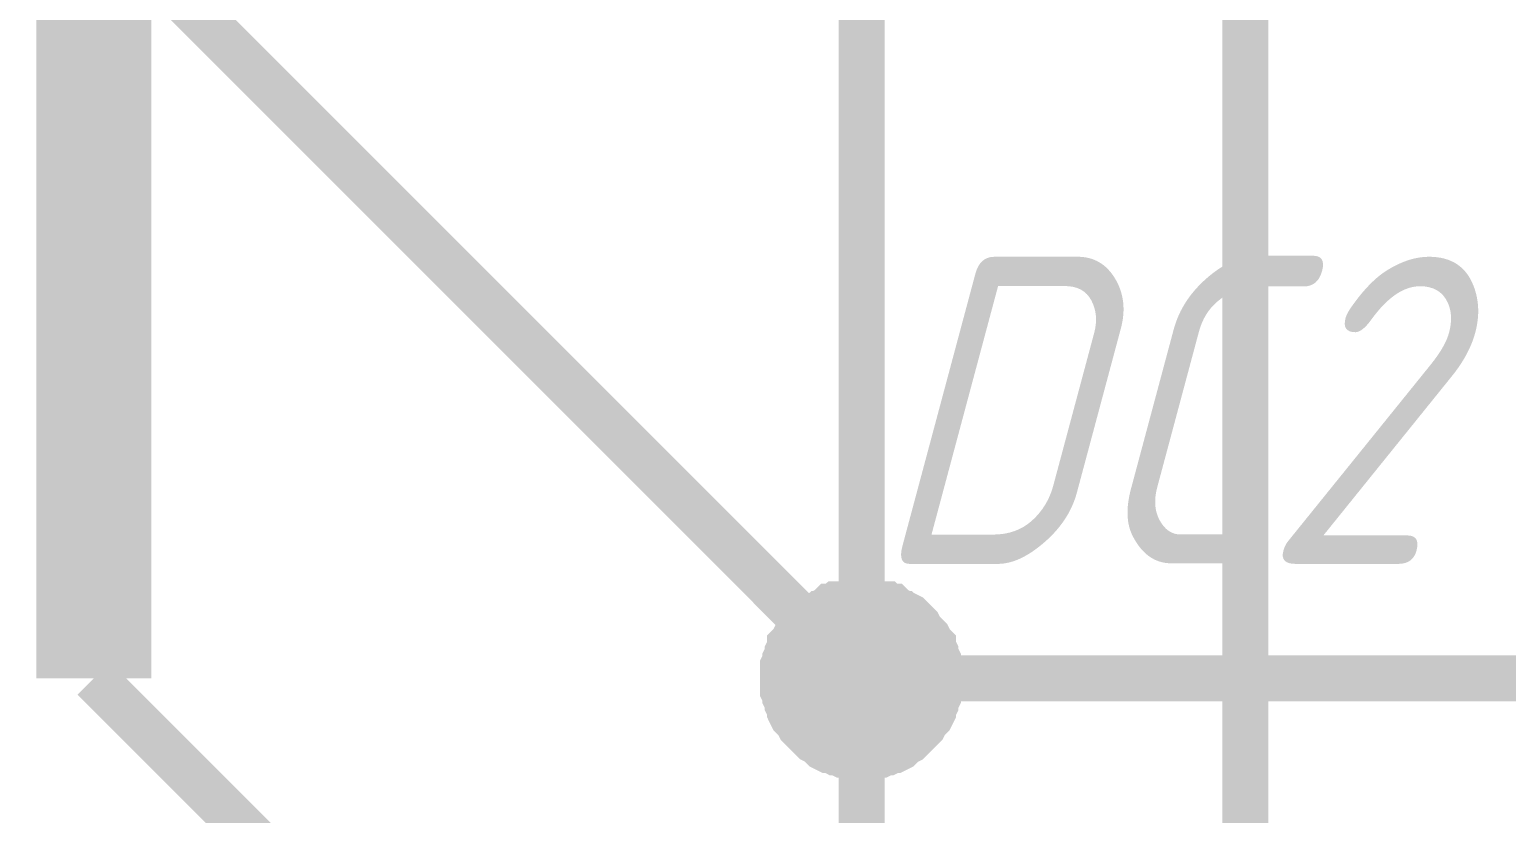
# Model space of a CAD drawing. Extents: x 196 to 1101, y 70 to 664.
# Drawn here: x 751.52 to 761.14, y 430.3 to 435.4 of the extents above; entities that cross this region are included whole.
import ezdxf

# ---------------------------------------------------------------- set-up
doc = ezdxf.new("R2010")
doc.units = 0
doc.header["$MEASUREMENT"] = 0
doc.layers.add('Sheet', color=255, linetype='CONTINUOUS')
doc.styles.add('GOST type A0', font='', dxfattribs={"oblique": 15, "height": 3.5})
doc.styles.get('GOST type A0').set_extended_font_data('GOST type A')

msp = doc.modelspace()

# ---------------------------------------------------------------- linework, layer by layer
at = {"layer": 'Sheet'}
for points, const_width in [([(584.5, 556.1775), (584.5, 528.6833), (736.9545, 528.6833), (751.9391, 513.6779), (751.9391, 431.1797)], 0.7493), ([(759.4392, 476.1801), (759.4392, 421.1761), (759.4392, 416.1743), (764.4392, 416.1743)], 0.2997), ([(756.9391, 436.1814), (756.9391, 431.1797), (756.9391, 426.1779), (756.9391, 411.1725), (756.9391, 411.1725), (746.9391, 411.1725)], 0.2997), ([(751.9391, 436.1814), (756.9391, 431.1797)], 0.2997), ([(756.4267, 431.1797), (756.4267, 431.2107), (756.4267, 431.2263), (756.4267, 431.2573), (756.4422, 431.2884), (756.4422, 431.3039), (756.4578, 431.335), (756.4578, 431.3505), (756.4733, 431.3816), (756.4733, 431.3971), (756.4888, 431.4127), (756.5043, 431.4437), (756.5199, 431.4593), (756.5354, 431.4748), (756.5509, 431.4903), (756.5665, 431.5214), (756.582, 431.5369), (756.5975, 431.5525), (756.613, 431.568), (756.6286, 431.5835), (756.6596, 431.5991), (756.6752, 431.5991), (756.6907, 431.6146), (756.7217, 431.6301), (756.7373, 431.6457), (756.7683, 431.6457), (756.7839, 431.6612), (756.8149, 431.6612), (756.8304, 431.6612), (756.8615, 431.6767), (756.8926, 431.6767), (756.9081, 431.6767), (756.9391, 431.6767)], 0.2997), ([(756.4267, 431.1797), (756.4267, 431.2107), (756.4267, 431.2263), (756.4267, 431.2573), (756.4422, 431.2884), (756.4422, 431.3039), (756.4578, 431.335), (756.4578, 431.3505), (756.4733, 431.3816), (756.4733, 431.3971), (756.4888, 431.4127), (756.5043, 431.4437), (756.5199, 431.4593), (756.5354, 431.4748), (756.5509, 431.4903), (756.5665, 431.5214), (756.582, 431.5369), (756.5975, 431.5525), (756.613, 431.568), (756.6286, 431.5835), (756.6596, 431.5991), (756.6752, 431.5991), (756.6907, 431.6146), (756.7217, 431.6301), (756.7373, 431.6457), (756.7683, 431.6457), (756.7839, 431.6612), (756.8149, 431.6612), (756.8304, 431.6612), (756.8615, 431.6767), (756.8926, 431.6767), (756.9081, 431.6767), (756.9391, 431.6767)], 0.2997), ([(756.4267, 431.1797), (756.4267, 431.2107), (756.4267, 431.2263), (756.4267, 431.2573), (756.4422, 431.2884), (756.4422, 431.3039), (756.4578, 431.335), (756.4578, 431.3505), (756.4733, 431.3816), (756.4733, 431.3971), (756.4888, 431.4127), (756.5043, 431.4437), (756.5199, 431.4593), (756.5354, 431.4748), (756.5509, 431.4903), (756.5665, 431.5214), (756.582, 431.5369), (756.5975, 431.5525), (756.613, 431.568), (756.6286, 431.5835), (756.6596, 431.5991), (756.6752, 431.5991), (756.6907, 431.6146), (756.7217, 431.6301), (756.7373, 431.6457), (756.7683, 431.6457), (756.7839, 431.6612), (756.8149, 431.6612), (756.8304, 431.6612), (756.8615, 431.6767), (756.8926, 431.6767), (756.9081, 431.6767), (756.9391, 431.6767)], 0.2997), ([(756.4267, 431.1797), (756.4267, 431.2107), (756.4267, 431.2263), (756.4267, 431.2573), (756.4422, 431.2884), (756.4422, 431.3039), (756.4578, 431.335), (756.4578, 431.3505), (756.4733, 431.3816), (756.4733, 431.3971), (756.4888, 431.4127), (756.5043, 431.4437), (756.5199, 431.4593), (756.5354, 431.4748), (756.5509, 431.4903), (756.5665, 431.5214), (756.582, 431.5369), (756.5975, 431.5525), (756.613, 431.568), (756.6286, 431.5835), (756.6596, 431.5991), (756.6752, 431.5991), (756.6907, 431.6146), (756.7217, 431.6301), (756.7373, 431.6457), (756.7683, 431.6457), (756.7839, 431.6612), (756.8149, 431.6612), (756.8304, 431.6612), (756.8615, 431.6767), (756.8926, 431.6767), (756.9081, 431.6767), (756.9391, 431.6767)], 0.2997), ([(756.4267, 431.1797), (756.4267, 431.2107), (756.4267, 431.2263), (756.4267, 431.2573), (756.4422, 431.2884), (756.4422, 431.3039), (756.4578, 431.335), (756.4578, 431.3505), (756.4733, 431.3816), (756.4733, 431.3971), (756.4888, 431.4127), (756.5043, 431.4437), (756.5199, 431.4593), (756.5354, 431.4748), (756.5509, 431.4903), (756.5665, 431.5214), (756.582, 431.5369), (756.5975, 431.5525), (756.613, 431.568), (756.6286, 431.5835), (756.6596, 431.5991), (756.6752, 431.5991), (756.6907, 431.6146), (756.7217, 431.6301), (756.7373, 431.6457), (756.7683, 431.6457), (756.7839, 431.6612), (756.8149, 431.6612), (756.8304, 431.6612), (756.8615, 431.6767), (756.8926, 431.6767), (756.9081, 431.6767), (756.9391, 431.6767)], 0.2997), ([(756.4267, 431.1797), (756.4267, 431.2107), (756.4267, 431.2263), (756.4267, 431.2573), (756.4422, 431.2884), (756.4422, 431.3039), (756.4578, 431.335), (756.4578, 431.3505), (756.4733, 431.3816), (756.4733, 431.3971), (756.4888, 431.4127), (756.5043, 431.4437), (756.5199, 431.4593), (756.5354, 431.4748), (756.5509, 431.4903), (756.5665, 431.5214), (756.582, 431.5369), (756.5975, 431.5525), (756.613, 431.568), (756.6286, 431.5835), (756.6596, 431.5991), (756.6752, 431.5991), (756.6907, 431.6146), (756.7217, 431.6301), (756.7373, 431.6457), (756.7683, 431.6457), (756.7839, 431.6612), (756.8149, 431.6612), (756.8304, 431.6612), (756.8615, 431.6767), (756.8926, 431.6767), (756.9081, 431.6767), (756.9391, 431.6767)], 0.2997), ([(756.4267, 431.1797), (756.4267, 431.2107), (756.4267, 431.2263), (756.4267, 431.2573), (756.4422, 431.2884), (756.4422, 431.3039), (756.4578, 431.335), (756.4578, 431.3505), (756.4733, 431.3816), (756.4733, 431.3971), (756.4888, 431.4127), (756.5043, 431.4437), (756.5199, 431.4593), (756.5354, 431.4748), (756.5509, 431.4903), (756.5665, 431.5214), (756.582, 431.5369), (756.5975, 431.5525), (756.613, 431.568), (756.6286, 431.5835), (756.6596, 431.5991), (756.6752, 431.5991), (756.6907, 431.6146), (756.7217, 431.6301), (756.7373, 431.6457), (756.7683, 431.6457), (756.7839, 431.6612), (756.8149, 431.6612), (756.8304, 431.6612), (756.8615, 431.6767), (756.8926, 431.6767), (756.9081, 431.6767), (756.9391, 431.6767)], 0.2997), ([(756.4267, 431.1797), (756.4267, 431.2107), (756.4267, 431.2263), (756.4267, 431.2573), (756.4422, 431.2884), (756.4422, 431.3039), (756.4578, 431.335), (756.4578, 431.3505), (756.4733, 431.3816), (756.4733, 431.3971), (756.4888, 431.4127), (756.5043, 431.4437), (756.5199, 431.4593), (756.5354, 431.4748), (756.5509, 431.4903), (756.5665, 431.5214), (756.582, 431.5369), (756.5975, 431.5525), (756.613, 431.568), (756.6286, 431.5835), (756.6596, 431.5991), (756.6752, 431.5991), (756.6907, 431.6146), (756.7217, 431.6301), (756.7373, 431.6457), (756.7683, 431.6457), (756.7839, 431.6612), (756.8149, 431.6612), (756.8304, 431.6612), (756.8615, 431.6767), (756.8926, 431.6767), (756.9081, 431.6767), (756.9391, 431.6767)], 0.2997), ([(756.9391, 431.6767), (756.9391, 431.6767)], 0.2997), ([(756.9391, 431.6767), (756.9702, 431.6767), (756.9857, 431.6767), (757.0168, 431.6767), (757.0478, 431.6612), (757.0634, 431.6612), (757.0944, 431.6612), (757.1099, 431.6457), (757.141, 431.6457), (757.1565, 431.6301), (757.1876, 431.6146), (757.2031, 431.5991), (757.2186, 431.5991), (757.2497, 431.5835), (757.2652, 431.568), (757.2808, 431.5525), (757.2963, 431.5369), (757.3118, 431.5214), (757.3273, 431.4903), (757.3429, 431.4748), (757.3584, 431.4593), (757.3739, 431.4437), (757.3894, 431.4127), (757.405, 431.3971), (757.405, 431.3816), (757.4205, 431.3505), (757.4205, 431.335), (757.436, 431.3039), (757.436, 431.2884), (757.4516, 431.2573), (757.4516, 431.2263), (757.4516, 431.2107), (757.4516, 431.1797)], 0.2997), ([(756.9391, 431.6767), (756.9391, 431.6767)], 0.2997), ([(756.9391, 431.6767), (756.9702, 431.6767), (756.9857, 431.6767), (757.0168, 431.6767), (757.0478, 431.6612), (757.0634, 431.6612), (757.0944, 431.6612), (757.1099, 431.6457), (757.141, 431.6457), (757.1565, 431.6301), (757.1876, 431.6146), (757.2031, 431.5991), (757.2186, 431.5991), (757.2497, 431.5835), (757.2652, 431.568), (757.2808, 431.5525), (757.2963, 431.5369), (757.3118, 431.5214), (757.3273, 431.4903), (757.3429, 431.4748), (757.3584, 431.4593), (757.3739, 431.4437), (757.3894, 431.4127), (757.405, 431.3971), (757.405, 431.3816), (757.4205, 431.3505), (757.4205, 431.335), (757.436, 431.3039), (757.436, 431.2884), (757.4516, 431.2573), (757.4516, 431.2263), (757.4516, 431.2107), (757.4516, 431.1797)], 0.2997), ([(756.9391, 431.6767), (756.9391, 431.6767)], 0.2997), ([(756.9391, 431.6767), (756.9702, 431.6767), (756.9857, 431.6767), (757.0168, 431.6767), (757.0478, 431.6612), (757.0634, 431.6612), (757.0944, 431.6612), (757.1099, 431.6457), (757.141, 431.6457), (757.1565, 431.6301), (757.1876, 431.6146), (757.2031, 431.5991), (757.2186, 431.5991), (757.2497, 431.5835), (757.2652, 431.568), (757.2808, 431.5525), (757.2963, 431.5369), (757.3118, 431.5214), (757.3273, 431.4903), (757.3429, 431.4748), (757.3584, 431.4593), (757.3739, 431.4437), (757.3894, 431.4127), (757.405, 431.3971), (757.405, 431.3816), (757.4205, 431.3505), (757.4205, 431.335), (757.436, 431.3039), (757.436, 431.2884), (757.4516, 431.2573), (757.4516, 431.2263), (757.4516, 431.2107), (757.4516, 431.1797)], 0.2997), ([(756.9391, 431.6767), (756.9391, 431.6767)], 0.2997), ([(756.9391, 431.6767), (756.9702, 431.6767), (756.9857, 431.6767), (757.0168, 431.6767), (757.0478, 431.6612), (757.0634, 431.6612), (757.0944, 431.6612), (757.1099, 431.6457), (757.141, 431.6457), (757.1565, 431.6301), (757.1876, 431.6146), (757.2031, 431.5991), (757.2186, 431.5991), (757.2497, 431.5835), (757.2652, 431.568), (757.2808, 431.5525), (757.2963, 431.5369), (757.3118, 431.5214), (757.3273, 431.4903), (757.3429, 431.4748), (757.3584, 431.4593), (757.3739, 431.4437), (757.3894, 431.4127), (757.405, 431.3971), (757.405, 431.3816), (757.4205, 431.3505), (757.4205, 431.335), (757.436, 431.3039), (757.436, 431.2884), (757.4516, 431.2573), (757.4516, 431.2263), (757.4516, 431.2107), (757.4516, 431.1797)], 0.2997), ([(756.9391, 431.6767), (756.9391, 431.6767)], 0.2997), ([(756.9391, 431.6767), (756.9702, 431.6767), (756.9857, 431.6767), (757.0168, 431.6767), (757.0478, 431.6612), (757.0634, 431.6612), (757.0944, 431.6612), (757.1099, 431.6457), (757.141, 431.6457), (757.1565, 431.6301), (757.1876, 431.6146), (757.2031, 431.5991), (757.2186, 431.5991), (757.2497, 431.5835), (757.2652, 431.568), (757.2808, 431.5525), (757.2963, 431.5369), (757.3118, 431.5214), (757.3273, 431.4903), (757.3429, 431.4748), (757.3584, 431.4593), (757.3739, 431.4437), (757.3894, 431.4127), (757.405, 431.3971), (757.405, 431.3816), (757.4205, 431.3505), (757.4205, 431.335), (757.436, 431.3039), (757.436, 431.2884), (757.4516, 431.2573), (757.4516, 431.2263), (757.4516, 431.2107), (757.4516, 431.1797)], 0.2997), ([(756.9391, 431.6767), (756.9391, 431.6767)], 0.2997), ([(756.9391, 431.6767), (756.9702, 431.6767), (756.9857, 431.6767), (757.0168, 431.6767), (757.0478, 431.6612), (757.0634, 431.6612), (757.0944, 431.6612), (757.1099, 431.6457), (757.141, 431.6457), (757.1565, 431.6301), (757.1876, 431.6146), (757.2031, 431.5991), (757.2186, 431.5991), (757.2497, 431.5835), (757.2652, 431.568), (757.2808, 431.5525), (757.2963, 431.5369), (757.3118, 431.5214), (757.3273, 431.4903), (757.3429, 431.4748), (757.3584, 431.4593), (757.3739, 431.4437), (757.3894, 431.4127), (757.405, 431.3971), (757.405, 431.3816), (757.4205, 431.3505), (757.4205, 431.335), (757.436, 431.3039), (757.436, 431.2884), (757.4516, 431.2573), (757.4516, 431.2263), (757.4516, 431.2107), (757.4516, 431.1797)], 0.2997), ([(756.9391, 431.6767), (756.9391, 431.6767)], 0.2997), ([(756.9391, 431.6767), (756.9702, 431.6767), (756.9857, 431.6767), (757.0168, 431.6767), (757.0478, 431.6612), (757.0634, 431.6612), (757.0944, 431.6612), (757.1099, 431.6457), (757.141, 431.6457), (757.1565, 431.6301), (757.1876, 431.6146), (757.2031, 431.5991), (757.2186, 431.5991), (757.2497, 431.5835), (757.2652, 431.568), (757.2808, 431.5525), (757.2963, 431.5369), (757.3118, 431.5214), (757.3273, 431.4903), (757.3429, 431.4748), (757.3584, 431.4593), (757.3739, 431.4437), (757.3894, 431.4127), (757.405, 431.3971), (757.405, 431.3816), (757.4205, 431.3505), (757.4205, 431.335), (757.436, 431.3039), (757.436, 431.2884), (757.4516, 431.2573), (757.4516, 431.2263), (757.4516, 431.2107), (757.4516, 431.1797)], 0.2997), ([(756.9391, 431.6767), (756.9391, 431.6767)], 0.2997), ([(756.9391, 431.6767), (756.9702, 431.6767), (756.9857, 431.6767), (757.0168, 431.6767), (757.0478, 431.6612), (757.0634, 431.6612), (757.0944, 431.6612), (757.1099, 431.6457), (757.141, 431.6457), (757.1565, 431.6301), (757.1876, 431.6146), (757.2031, 431.5991), (757.2186, 431.5991), (757.2497, 431.5835), (757.2652, 431.568), (757.2808, 431.5525), (757.2963, 431.5369), (757.3118, 431.5214), (757.3273, 431.4903), (757.3429, 431.4748), (757.3584, 431.4593), (757.3739, 431.4437), (757.3894, 431.4127), (757.405, 431.3971), (757.405, 431.3816), (757.4205, 431.3505), (757.4205, 431.335), (757.436, 431.3039), (757.436, 431.2884), (757.4516, 431.2573), (757.4516, 431.2263), (757.4516, 431.2107), (757.4516, 431.1797)], 0.2997), ([(751.9391, 431.1797), (756.9391, 426.1779)], 0.2997), ([(756.9391, 430.6671), (756.9081, 430.6671), (756.8926, 430.6671), (756.8615, 430.6671), (756.8304, 430.6826), (756.8149, 430.6826), (756.7839, 430.6981), (756.7683, 430.6981), (756.7373, 430.7137), (756.7217, 430.7137), (756.6907, 430.7292), (756.6752, 430.7447), (756.6596, 430.7603), (756.6286, 430.7758), (756.613, 430.7913), (756.5975, 430.8069), (756.582, 430.8224), (756.5665, 430.8379), (756.5509, 430.8535), (756.5354, 430.869), (756.5199, 430.9001), (756.5043, 430.9156), (756.4888, 430.9311), (756.4733, 430.9622), (756.4733, 430.9777), (756.4578, 431.0088), (756.4578, 431.0243), (756.4422, 431.0554), (756.4422, 431.0709), (756.4267, 431.102), (756.4267, 431.1331), (756.4267, 431.1486), (756.4267, 431.1797)], 0.2997), ([(756.4267, 431.1797), (756.4267, 431.1797)], 0.2997), ([(756.9391, 430.6671), (756.9081, 430.6671), (756.8926, 430.6671), (756.8615, 430.6671), (756.8304, 430.6826), (756.8149, 430.6826), (756.7839, 430.6981), (756.7683, 430.6981), (756.7373, 430.7137), (756.7217, 430.7137), (756.6907, 430.7292), (756.6752, 430.7447), (756.6596, 430.7603), (756.6286, 430.7758), (756.613, 430.7913), (756.5975, 430.8069), (756.582, 430.8224), (756.5665, 430.8379), (756.5509, 430.8535), (756.5354, 430.869), (756.5199, 430.9001), (756.5043, 430.9156), (756.4888, 430.9311), (756.4733, 430.9622), (756.4733, 430.9777), (756.4578, 431.0088), (756.4578, 431.0243), (756.4422, 431.0554), (756.4422, 431.0709), (756.4267, 431.102), (756.4267, 431.1331), (756.4267, 431.1486), (756.4267, 431.1797)], 0.2997), ([(756.4267, 431.1797), (756.4267, 431.1797)], 0.2997), ([(756.9391, 430.6671), (756.9081, 430.6671), (756.8926, 430.6671), (756.8615, 430.6671), (756.8304, 430.6826), (756.8149, 430.6826), (756.7839, 430.6981), (756.7683, 430.6981), (756.7373, 430.7137), (756.7217, 430.7137), (756.6907, 430.7292), (756.6752, 430.7447), (756.6596, 430.7603), (756.6286, 430.7758), (756.613, 430.7913), (756.5975, 430.8069), (756.582, 430.8224), (756.5665, 430.8379), (756.5509, 430.8535), (756.5354, 430.869), (756.5199, 430.9001), (756.5043, 430.9156), (756.4888, 430.9311), (756.4733, 430.9622), (756.4733, 430.9777), (756.4578, 431.0088), (756.4578, 431.0243), (756.4422, 431.0554), (756.4422, 431.0709), (756.4267, 431.102), (756.4267, 431.1331), (756.4267, 431.1486), (756.4267, 431.1797)], 0.2997), ([(756.4267, 431.1797), (756.4267, 431.1797)], 0.2997), ([(756.9391, 430.6671), (756.9081, 430.6671), (756.8926, 430.6671), (756.8615, 430.6671), (756.8304, 430.6826), (756.8149, 430.6826), (756.7839, 430.6981), (756.7683, 430.6981), (756.7373, 430.7137), (756.7217, 430.7137), (756.6907, 430.7292), (756.6752, 430.7447), (756.6596, 430.7603), (756.6286, 430.7758), (756.613, 430.7913), (756.5975, 430.8069), (756.582, 430.8224), (756.5665, 430.8379), (756.5509, 430.8535), (756.5354, 430.869), (756.5199, 430.9001), (756.5043, 430.9156), (756.4888, 430.9311), (756.4733, 430.9622), (756.4733, 430.9777), (756.4578, 431.0088), (756.4578, 431.0243), (756.4422, 431.0554), (756.4422, 431.0709), (756.4267, 431.102), (756.4267, 431.1331), (756.4267, 431.1486), (756.4267, 431.1797)], 0.2997), ([(756.4267, 431.1797), (756.4267, 431.1797)], 0.2997), ([(756.9391, 430.6671), (756.9081, 430.6671), (756.8926, 430.6671), (756.8615, 430.6671), (756.8304, 430.6826), (756.8149, 430.6826), (756.7839, 430.6981), (756.7683, 430.6981), (756.7373, 430.7137), (756.7217, 430.7137), (756.6907, 430.7292), (756.6752, 430.7447), (756.6596, 430.7603), (756.6286, 430.7758), (756.613, 430.7913), (756.5975, 430.8069), (756.582, 430.8224), (756.5665, 430.8379), (756.5509, 430.8535), (756.5354, 430.869), (756.5199, 430.9001), (756.5043, 430.9156), (756.4888, 430.9311), (756.4733, 430.9622), (756.4733, 430.9777), (756.4578, 431.0088), (756.4578, 431.0243), (756.4422, 431.0554), (756.4422, 431.0709), (756.4267, 431.102), (756.4267, 431.1331), (756.4267, 431.1486), (756.4267, 431.1797)], 0.2997), ([(756.4267, 431.1797), (756.4267, 431.1797)], 0.2997), ([(756.9391, 430.6671), (756.9081, 430.6671), (756.8926, 430.6671), (756.8615, 430.6671), (756.8304, 430.6826), (756.8149, 430.6826), (756.7839, 430.6981), (756.7683, 430.6981), (756.7373, 430.7137), (756.7217, 430.7137), (756.6907, 430.7292), (756.6752, 430.7447), (756.6596, 430.7603), (756.6286, 430.7758), (756.613, 430.7913), (756.5975, 430.8069), (756.582, 430.8224), (756.5665, 430.8379), (756.5509, 430.8535), (756.5354, 430.869), (756.5199, 430.9001), (756.5043, 430.9156), (756.4888, 430.9311), (756.4733, 430.9622), (756.4733, 430.9777), (756.4578, 431.0088), (756.4578, 431.0243), (756.4422, 431.0554), (756.4422, 431.0709), (756.4267, 431.102), (756.4267, 431.1331), (756.4267, 431.1486), (756.4267, 431.1797)], 0.2997), ([(756.4267, 431.1797), (756.4267, 431.1797)], 0.2997), ([(756.9391, 430.6671), (756.9081, 430.6671), (756.8926, 430.6671), (756.8615, 430.6671), (756.8304, 430.6826), (756.8149, 430.6826), (756.7839, 430.6981), (756.7683, 430.6981), (756.7373, 430.7137), (756.7217, 430.7137), (756.6907, 430.7292), (756.6752, 430.7447), (756.6596, 430.7603), (756.6286, 430.7758), (756.613, 430.7913), (756.5975, 430.8069), (756.582, 430.8224), (756.5665, 430.8379), (756.5509, 430.8535), (756.5354, 430.869), (756.5199, 430.9001), (756.5043, 430.9156), (756.4888, 430.9311), (756.4733, 430.9622), (756.4733, 430.9777), (756.4578, 431.0088), (756.4578, 431.0243), (756.4422, 431.0554), (756.4422, 431.0709), (756.4267, 431.102), (756.4267, 431.1331), (756.4267, 431.1486), (756.4267, 431.1797)], 0.2997), ([(756.4267, 431.1797), (756.4267, 431.1797)], 0.2997), ([(756.9391, 430.6671), (756.9081, 430.6671), (756.8926, 430.6671), (756.8615, 430.6671), (756.8304, 430.6826), (756.8149, 430.6826), (756.7839, 430.6981), (756.7683, 430.6981), (756.7373, 430.7137), (756.7217, 430.7137), (756.6907, 430.7292), (756.6752, 430.7447), (756.6596, 430.7603), (756.6286, 430.7758), (756.613, 430.7913), (756.5975, 430.8069), (756.582, 430.8224), (756.5665, 430.8379), (756.5509, 430.8535), (756.5354, 430.869), (756.5199, 430.9001), (756.5043, 430.9156), (756.4888, 430.9311), (756.4733, 430.9622), (756.4733, 430.9777), (756.4578, 431.0088), (756.4578, 431.0243), (756.4422, 431.0554), (756.4422, 431.0709), (756.4267, 431.102), (756.4267, 431.1331), (756.4267, 431.1486), (756.4267, 431.1797)], 0.2997), ([(756.4267, 431.1797), (756.4267, 431.1797)], 0.2997), ([(757.4516, 431.1797), (757.4516, 431.1486), (757.4516, 431.1331), (757.4516, 431.102), (757.436, 431.0709), (757.436, 431.0554), (757.4205, 431.0243), (757.4205, 431.0088), (757.405, 430.9777), (757.405, 430.9622), (757.3894, 430.9311), (757.3739, 430.9156), (757.3584, 430.9001), (757.3429, 430.869), (757.3273, 430.8535), (757.3118, 430.8379), (757.2963, 430.8224), (757.2808, 430.8069), (757.2652, 430.7913), (757.2497, 430.7758), (757.2186, 430.7603), (757.2031, 430.7447), (757.1876, 430.7292), (757.1565, 430.7137), (757.141, 430.7137), (757.1099, 430.6981), (757.0944, 430.6981), (757.0634, 430.6826), (757.0478, 430.6826), (757.0168, 430.6671), (756.9857, 430.6671), (756.9702, 430.6671), (756.9391, 430.6671)], 0.2997), ([(757.4516, 431.1797), (757.4516, 431.1486), (757.4516, 431.1331), (757.4516, 431.102), (757.436, 431.0709), (757.436, 431.0554), (757.4205, 431.0243), (757.4205, 431.0088), (757.405, 430.9777), (757.405, 430.9622), (757.3894, 430.9311), (757.3739, 430.9156), (757.3584, 430.9001), (757.3429, 430.869), (757.3273, 430.8535), (757.3118, 430.8379), (757.2963, 430.8224), (757.2808, 430.8069), (757.2652, 430.7913), (757.2497, 430.7758), (757.2186, 430.7603), (757.2031, 430.7447), (757.1876, 430.7292), (757.1565, 430.7137), (757.141, 430.7137), (757.1099, 430.6981), (757.0944, 430.6981), (757.0634, 430.6826), (757.0478, 430.6826), (757.0168, 430.6671), (756.9857, 430.6671), (756.9702, 430.6671), (756.9391, 430.6671)], 0.2997), ([(756.9391, 431.1797), (764.4392, 431.1797)], 0.2997), ([(757.4516, 431.1797), (757.4516, 431.1486), (757.4516, 431.1331), (757.4516, 431.102), (757.436, 431.0709), (757.436, 431.0554), (757.4205, 431.0243), (757.4205, 431.0088), (757.405, 430.9777), (757.405, 430.9622), (757.3894, 430.9311), (757.3739, 430.9156), (757.3584, 430.9001), (757.3429, 430.869), (757.3273, 430.8535), (757.3118, 430.8379), (757.2963, 430.8224), (757.2808, 430.8069), (757.2652, 430.7913), (757.2497, 430.7758), (757.2186, 430.7603), (757.2031, 430.7447), (757.1876, 430.7292), (757.1565, 430.7137), (757.141, 430.7137), (757.1099, 430.6981), (757.0944, 430.6981), (757.0634, 430.6826), (757.0478, 430.6826), (757.0168, 430.6671), (756.9857, 430.6671), (756.9702, 430.6671), (756.9391, 430.6671)], 0.2997), ([(757.4516, 431.1797), (757.4516, 431.1486), (757.4516, 431.1331), (757.4516, 431.102), (757.436, 431.0709), (757.436, 431.0554), (757.4205, 431.0243), (757.4205, 431.0088), (757.405, 430.9777), (757.405, 430.9622), (757.3894, 430.9311), (757.3739, 430.9156), (757.3584, 430.9001), (757.3429, 430.869), (757.3273, 430.8535), (757.3118, 430.8379), (757.2963, 430.8224), (757.2808, 430.8069), (757.2652, 430.7913), (757.2497, 430.7758), (757.2186, 430.7603), (757.2031, 430.7447), (757.1876, 430.7292), (757.1565, 430.7137), (757.141, 430.7137), (757.1099, 430.6981), (757.0944, 430.6981), (757.0634, 430.6826), (757.0478, 430.6826), (757.0168, 430.6671), (756.9857, 430.6671), (756.9702, 430.6671), (756.9391, 430.6671)], 0.2997), ([(757.4516, 431.1797), (757.4516, 431.1486), (757.4516, 431.1331), (757.4516, 431.102), (757.436, 431.0709), (757.436, 431.0554), (757.4205, 431.0243), (757.4205, 431.0088), (757.405, 430.9777), (757.405, 430.9622), (757.3894, 430.9311), (757.3739, 430.9156), (757.3584, 430.9001), (757.3429, 430.869), (757.3273, 430.8535), (757.3118, 430.8379), (757.2963, 430.8224), (757.2808, 430.8069), (757.2652, 430.7913), (757.2497, 430.7758), (757.2186, 430.7603), (757.2031, 430.7447), (757.1876, 430.7292), (757.1565, 430.7137), (757.141, 430.7137), (757.1099, 430.6981), (757.0944, 430.6981), (757.0634, 430.6826), (757.0478, 430.6826), (757.0168, 430.6671), (756.9857, 430.6671), (756.9702, 430.6671), (756.9391, 430.6671)], 0.2997), ([(757.4516, 431.1797), (757.4516, 431.1486), (757.4516, 431.1331), (757.4516, 431.102), (757.436, 431.0709), (757.436, 431.0554), (757.4205, 431.0243), (757.4205, 431.0088), (757.405, 430.9777), (757.405, 430.9622), (757.3894, 430.9311), (757.3739, 430.9156), (757.3584, 430.9001), (757.3429, 430.869), (757.3273, 430.8535), (757.3118, 430.8379), (757.2963, 430.8224), (757.2808, 430.8069), (757.2652, 430.7913), (757.2497, 430.7758), (757.2186, 430.7603), (757.2031, 430.7447), (757.1876, 430.7292), (757.1565, 430.7137), (757.141, 430.7137), (757.1099, 430.6981), (757.0944, 430.6981), (757.0634, 430.6826), (757.0478, 430.6826), (757.0168, 430.6671), (756.9857, 430.6671), (756.9702, 430.6671), (756.9391, 430.6671)], 0.2997), ([(757.4516, 431.1797), (757.4516, 431.1486), (757.4516, 431.1331), (757.4516, 431.102), (757.436, 431.0709), (757.436, 431.0554), (757.4205, 431.0243), (757.4205, 431.0088), (757.405, 430.9777), (757.405, 430.9622), (757.3894, 430.9311), (757.3739, 430.9156), (757.3584, 430.9001), (757.3429, 430.869), (757.3273, 430.8535), (757.3118, 430.8379), (757.2963, 430.8224), (757.2808, 430.8069), (757.2652, 430.7913), (757.2497, 430.7758), (757.2186, 430.7603), (757.2031, 430.7447), (757.1876, 430.7292), (757.1565, 430.7137), (757.141, 430.7137), (757.1099, 430.6981), (757.0944, 430.6981), (757.0634, 430.6826), (757.0478, 430.6826), (757.0168, 430.6671), (756.9857, 430.6671), (756.9702, 430.6671), (756.9391, 430.6671)], 0.2997), ([(757.4516, 431.1797), (757.4516, 431.1486), (757.4516, 431.1331), (757.4516, 431.102), (757.436, 431.0709), (757.436, 431.0554), (757.4205, 431.0243), (757.4205, 431.0088), (757.405, 430.9777), (757.405, 430.9622), (757.3894, 430.9311), (757.3739, 430.9156), (757.3584, 430.9001), (757.3429, 430.869), (757.3273, 430.8535), (757.3118, 430.8379), (757.2963, 430.8224), (757.2808, 430.8069), (757.2652, 430.7913), (757.2497, 430.7758), (757.2186, 430.7603), (757.2031, 430.7447), (757.1876, 430.7292), (757.1565, 430.7137), (757.141, 430.7137), (757.1099, 430.6981), (757.0944, 430.6981), (757.0634, 430.6826), (757.0478, 430.6826), (757.0168, 430.6671), (756.9857, 430.6671), (756.9702, 430.6671), (756.9391, 430.6671)], 0.2997), ([(757.4516, 431.1797), (757.4516, 431.1797), (757.4516, 431.1797), (757.4516, 431.1797), (757.4516, 431.1797), (757.4516, 431.1797), (757.4516, 431.1797), (757.4516, 431.1797), (757.4516, 431.1797), (757.4516, 431.1797), (757.4516, 431.1797), (757.4516, 431.1797), (757.4516, 431.1797), (757.4516, 431.1797), (757.4516, 431.1797), (757.4516, 431.1797), (757.4516, 431.1797), (757.4516, 431.1797), (757.4516, 431.1797), (757.4516, 431.1797), (757.4516, 431.1797), (757.4516, 431.1797), (757.4516, 431.1797), (757.4516, 431.1797), (757.4516, 431.1797), (757.4516, 431.1797), (757.4516, 431.1797), (757.4516, 431.1797), (757.4516, 431.1797), (757.4516, 431.1797), (757.4516, 431.1797), (757.4516, 431.1797), (757.4516, 431.1797)], 0.2997), ([(757.4516, 431.1797), (757.4516, 431.1797)], 0.2997), ([(757.4516, 431.1797), (757.4516, 431.1797), (757.4516, 431.1797), (757.4516, 431.1797), (757.4516, 431.1797), (757.4516, 431.1797), (757.4516, 431.1797), (757.4516, 431.1797), (757.4516, 431.1797), (757.4516, 431.1797), (757.4516, 431.1797), (757.4516, 431.1797), (757.4516, 431.1797), (757.4516, 431.1797), (757.4516, 431.1797), (757.4516, 431.1797), (757.4516, 431.1797), (757.4516, 431.1797), (757.4516, 431.1797), (757.4516, 431.1797), (757.4516, 431.1797), (757.4516, 431.1797), (757.4516, 431.1797), (757.4516, 431.1797), (757.4516, 431.1797), (757.4516, 431.1797), (757.4516, 431.1797), (757.4516, 431.1797), (757.4516, 431.1797), (757.4516, 431.1797), (757.4516, 431.1797), (757.4516, 431.1797), (757.4516, 431.1797)], 0.2997), ([(757.4516, 431.1797), (757.4516, 431.1797)], 0.2997), ([(757.4516, 431.1797), (757.4516, 431.1797), (757.4516, 431.1797), (757.4516, 431.1797), (757.4516, 431.1797), (757.4516, 431.1797), (757.4516, 431.1797), (757.4516, 431.1797), (757.4516, 431.1797), (757.4516, 431.1797), (757.4516, 431.1797), (757.4516, 431.1797), (757.4516, 431.1797), (757.4516, 431.1797), (757.4516, 431.1797), (757.4516, 431.1797), (757.4516, 431.1797), (757.4516, 431.1797), (757.4516, 431.1797), (757.4516, 431.1797), (757.4516, 431.1797), (757.4516, 431.1797), (757.4516, 431.1797), (757.4516, 431.1797), (757.4516, 431.1797), (757.4516, 431.1797), (757.4516, 431.1797), (757.4516, 431.1797), (757.4516, 431.1797), (757.4516, 431.1797), (757.4516, 431.1797), (757.4516, 431.1797), (757.4516, 431.1797)], 0.2997), ([(757.4516, 431.1797), (757.4516, 431.1797)], 0.2997), ([(757.4516, 431.1797), (757.4516, 431.1797), (757.4516, 431.1797), (757.4516, 431.1797), (757.4516, 431.1797), (757.4516, 431.1797), (757.4516, 431.1797), (757.4516, 431.1797), (757.4516, 431.1797), (757.4516, 431.1797), (757.4516, 431.1797), (757.4516, 431.1797), (757.4516, 431.1797), (757.4516, 431.1797), (757.4516, 431.1797), (757.4516, 431.1797), (757.4516, 431.1797), (757.4516, 431.1797), (757.4516, 431.1797), (757.4516, 431.1797), (757.4516, 431.1797), (757.4516, 431.1797), (757.4516, 431.1797), (757.4516, 431.1797), (757.4516, 431.1797), (757.4516, 431.1797), (757.4516, 431.1797), (757.4516, 431.1797), (757.4516, 431.1797), (757.4516, 431.1797), (757.4516, 431.1797), (757.4516, 431.1797), (757.4516, 431.1797)], 0.2997), ([(757.4516, 431.1797), (757.4516, 431.1797)], 0.2997), ([(757.4516, 431.1797), (757.4516, 431.1797), (757.4516, 431.1797), (757.4516, 431.1797), (757.4516, 431.1797), (757.4516, 431.1797), (757.4516, 431.1797), (757.4516, 431.1797), (757.4516, 431.1797), (757.4516, 431.1797), (757.4516, 431.1797), (757.4516, 431.1797), (757.4516, 431.1797), (757.4516, 431.1797), (757.4516, 431.1797), (757.4516, 431.1797), (757.4516, 431.1797), (757.4516, 431.1797), (757.4516, 431.1797), (757.4516, 431.1797), (757.4516, 431.1797), (757.4516, 431.1797), (757.4516, 431.1797), (757.4516, 431.1797), (757.4516, 431.1797), (757.4516, 431.1797), (757.4516, 431.1797), (757.4516, 431.1797), (757.4516, 431.1797), (757.4516, 431.1797), (757.4516, 431.1797), (757.4516, 431.1797), (757.4516, 431.1797)], 0.2997), ([(757.4516, 431.1797), (757.4516, 431.1797)], 0.2997), ([(757.4516, 431.1797), (757.4516, 431.1797), (757.4516, 431.1797), (757.4516, 431.1797), (757.4516, 431.1797), (757.4516, 431.1797), (757.4516, 431.1797), (757.4516, 431.1797), (757.4516, 431.1797), (757.4516, 431.1797), (757.4516, 431.1797), (757.4516, 431.1797), (757.4516, 431.1797), (757.4516, 431.1797), (757.4516, 431.1797), (757.4516, 431.1797), (757.4516, 431.1797), (757.4516, 431.1797), (757.4516, 431.1797), (757.4516, 431.1797), (757.4516, 431.1797), (757.4516, 431.1797), (757.4516, 431.1797), (757.4516, 431.1797), (757.4516, 431.1797), (757.4516, 431.1797), (757.4516, 431.1797), (757.4516, 431.1797), (757.4516, 431.1797), (757.4516, 431.1797), (757.4516, 431.1797), (757.4516, 431.1797), (757.4516, 431.1797)], 0.2997), ([(757.4516, 431.1797), (757.4516, 431.1797)], 0.2997), ([(757.4516, 431.1797), (757.4516, 431.1797), (757.4516, 431.1797), (757.4516, 431.1797), (757.4516, 431.1797), (757.4516, 431.1797), (757.4516, 431.1797), (757.4516, 431.1797), (757.4516, 431.1797), (757.4516, 431.1797), (757.4516, 431.1797), (757.4516, 431.1797), (757.4516, 431.1797), (757.4516, 431.1797), (757.4516, 431.1797), (757.4516, 431.1797), (757.4516, 431.1797), (757.4516, 431.1797), (757.4516, 431.1797), (757.4516, 431.1797), (757.4516, 431.1797), (757.4516, 431.1797), (757.4516, 431.1797), (757.4516, 431.1797), (757.4516, 431.1797), (757.4516, 431.1797), (757.4516, 431.1797), (757.4516, 431.1797), (757.4516, 431.1797), (757.4516, 431.1797), (757.4516, 431.1797), (757.4516, 431.1797), (757.4516, 431.1797)], 0.2997), ([(757.4516, 431.1797), (757.4516, 431.1797)], 0.2997), ([(757.4516, 431.1797), (757.4516, 431.1797), (757.4516, 431.1797), (757.4516, 431.1797), (757.4516, 431.1797), (757.4516, 431.1797), (757.4516, 431.1797), (757.4516, 431.1797), (757.4516, 431.1797), (757.4516, 431.1797), (757.4516, 431.1797), (757.4516, 431.1797), (757.4516, 431.1797), (757.4516, 431.1797), (757.4516, 431.1797), (757.4516, 431.1797), (757.4516, 431.1797), (757.4516, 431.1797), (757.4516, 431.1797), (757.4516, 431.1797), (757.4516, 431.1797), (757.4516, 431.1797), (757.4516, 431.1797), (757.4516, 431.1797), (757.4516, 431.1797), (757.4516, 431.1797), (757.4516, 431.1797), (757.4516, 431.1797), (757.4516, 431.1797), (757.4516, 431.1797), (757.4516, 431.1797), (757.4516, 431.1797), (757.4516, 431.1797)], 0.2997), ([(757.4516, 431.1797), (757.4516, 431.1797)], 0.2997)]:
    msp.add_lwpolyline(points, dxfattribs=dict(at, const_width=const_width))
at = {"layer": 'Sheet', "const_width": 0.508}
msp.add_lwpolyline([(756.682, 431.1832, 1), (757.19, 431.1832, 1)], format="xyb", close=True, dxfattribs=at)

# ---------------------------------------------------------------- texts
at = {"layer": 'Sheet', "style": 'GOST type A0', "oblique": 15}
msp.add_text('DC2', height=2, dxfattribs=at).set_placement((757.0012, 431.9253))

doc.saveas('drawing.dxf')
